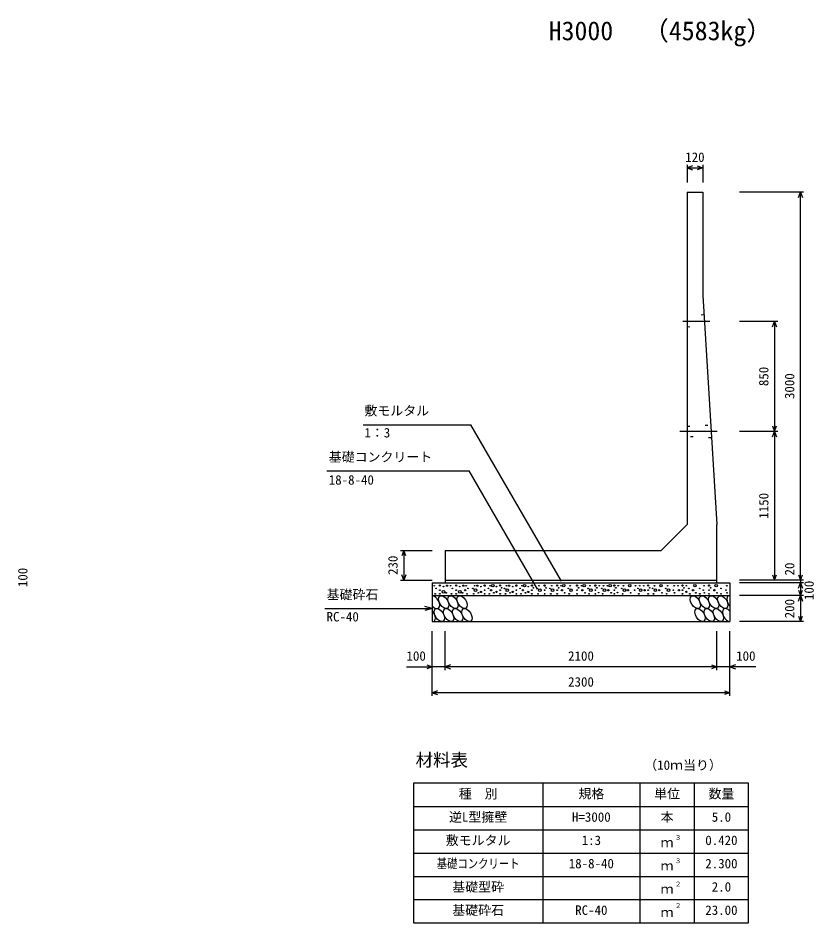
# Model space of a CAD drawing. Units: millimetres, scale not verified. Extents: x -67200 to 67200, y -23760 to 23760.
# Drawn here: x 33238 to 39386, y -7933 to -937 of the extents above; entities that cross this region are included whole.
import ezdxf
from ezdxf.enums import TextEntityAlignment as Align

# ---------------------------------------------------------------- set-up
doc = ezdxf.new("R2010")
doc.units = ezdxf.units.MM
doc.header["$LTSCALE"] = 80
doc.linetypes.add('CHAIN1', pattern=[8, 5, -1, 1, -1])
doc.linetypes.add('DOTTED', pattern=[1.75, 0.25, -1.5])
for name, color, linetype, lineweight in [('0-0_CENTER', 7, 'CHAIN1', 25), ('0-1_DIM', 7, 'Continuous', 25), ('0-3_HATCH', 6, 'Continuous', 25), ('0-4_HYO', 3, 'Continuous', 25), ('0-5_HYO2', 4, 'Continuous', 25), ('0-6_OUTLINE', 1, 'Continuous', 25), ('0-7_OUTLINE2', 4, 'DOTTED', 25), ('0-8_TXT', 7, 'Continuous', 25)]:
    doc.layers.add(name, color=color, linetype=linetype, lineweight=lineweight)
doc.styles.add('ＭＳ ゴシック', font='')
doc.styles.get('ＭＳ ゴシック').set_extended_font_data('MS Gothic')

msp = doc.modelspace()

# ---------------------------------------------------------------- linework, layer by layer
at = {"layer": '0-0_CENTER'}
for p, q in [((38582.74, -3282.56), (38374.29, -3282.56)), ((38638.78, -4132.56), (38350.9, -4132.56))]:
    msp.add_line(p, q, dxfattribs=at)
at = {"layer": '0-1_DIM'}
for p, q in [((38407, -2070.67), (38407, -2207.56)), ((38407, -2095.67), (38527, -2095.67)), ((38527, -2070.67), (38527, -2207.56)), ((39307, -2282.56), (38812, -2282.56)), ((39282, -5282.56), (39282, -2282.56)), ((39107, -3282.56), (38812, -3282.56)), ((39082, -3282.56), (39082, -4132.56)), ((35903.9, -4081.16), (36736.32, -4081.16)), ((37435.03, -5291.36), (36736.32, -4081.16)), ((39107, -4132.56), (38812, -4132.56)), ((39082, -4132.56), (39082, -5282.56)), ((35622.29, -4438.67), (36721.84, -4438.67)), ((37249.89, -5353.28), (36721.84, -4438.67)), ((36192, -5052.56), (36437, -5052.56)), ((36217, -5052.56), (36217, -5282.56)), ((36192, -5282.56), (36437, -5282.56)), ((39307, -5282.56), (38812, -5282.56)), ((39307, -5302.56), (38812, -5302.56)), ((39282, -5282.56), (39282, -5302.56)), ((39282, -5302.56), (39282, -5402.56)), ((39307, -5402.56), (38812, -5402.56)), ((39282, -5402.56), (39282, -5602.56)), ((36437, -5502.56), (36379.04, -5487.04)), ((39307, -5602.56), (38812, -5602.56)), ((36437, -6177.56), (36437, -5677.56)), ((36537, -5977.56), (36537, -5677.56)), ((38637, -5977.56), (38637, -5677.56)), ((38637, -5977.56), (38637, -5677.56)), ((38737, -6177.56), (38737, -5677.56)), ((36237.46, -5952.56), (36437, -5952.56)), ((36537, -5952.56), (36437, -5952.56)), ((38637, -5952.56), (36537, -5952.56)), ((38737, -5952.56), (38637, -5952.56)), ((38936.54, -5952.56), (38737, -5952.56)), ((38737, -6152.56), (36437, -6152.56))]:
    msp.add_line(p, q, dxfattribs=at)
for points in [[(38449.29, -2080.28), (38407, -2095.67), (38449.29, -2111.06)], [(38484.71, -2080.28), (38527, -2095.67), (38484.71, -2111.06)], [(39266.61, -2324.85), (39282, -2282.56), (39297.39, -2324.85)], [(39066.61, -3324.85), (39082, -3282.56), (39097.39, -3324.85)], [(39066.61, -4090.28), (39082, -4132.56), (39097.39, -4090.28)], [(39066.61, -4174.85), (39082, -4132.56), (39097.39, -4174.85)], [(36232.39, -5094.85), (36217, -5052.56), (36201.61, -5094.85)], [(36232.39, -5240.28), (36217, -5282.56), (36201.61, -5240.28)], [(39066.61, -5240.28), (39082, -5282.56), (39097.39, -5240.28)], [(39266.61, -5240.28), (39282, -5282.56), (39297.39, -5240.28)], [(39266.61, -5344.85), (39282, -5302.56), (39297.39, -5344.85)], [(39266.61, -5360.28), (39282, -5402.56), (39297.39, -5360.28)], [(39266.61, -5444.85), (39282, -5402.56), (39297.39, -5444.85)], [(35606.68, -5502.56), (36437, -5502.56), (36379.04, -5518.09)], [(39266.61, -5560.28), (39282, -5602.56), (39297.39, -5560.28)], [(36394.71, -5937.17), (36437, -5952.56), (36394.71, -5967.96)], [(36579.29, -5937.17), (36537, -5952.56), (36579.29, -5967.96)], [(38594.71, -5937.17), (38637, -5952.56), (38594.71, -5967.96)], [(38779.29, -5937.17), (38737, -5952.56), (38779.29, -5967.96)], [(36479.29, -6137.17), (36437, -6152.56), (36479.29, -6167.96)], [(38694.71, -6137.17), (38737, -6152.56), (38694.71, -6167.96)]]:
    msp.add_lwpolyline(points, dxfattribs=at)
at = {"layer": '0-3_HATCH'}
for centre, radius in [((36905.96, -5325.39), 10), ((37151.18, -5325.39), 10), ((37453.42, -5325.39), 10), ((37611.08, -5325.39), 10), ((37812.71, -5325.39), 10), ((37963.34, -5325.39), 10), ((38204.99, -5325.39), 10), ((38467.04, -5325.39), 10), ((38631.05, -5325.39), 10), ((36452.97, -5325.39), 2.5), ((36459.98, -5388.42), 2.5), ((36466.99, -5346.4), 2.5), ((36495.86, -5324.51), 5), ((36495.86, -5360.4), 2.5), ((36495.86, -5388.42), 2.5), ((36523.9, -5373.54), 10), ((36523.9, -5332.39), 2.5), ((36544.93, -5380.54), 2.5), ((36551.94, -5325.39), 5), ((36579.07, -5325.39), 2.5), ((36586.08, -5388.42), 2.5), ((36593.09, -5346.4), 2.5), ((36621.97, -5324.51), 5), ((36621.97, -5360.4), 2.5), ((36621.97, -5388.42), 2.5), ((36650.01, -5373.54), 10), ((36650.01, -5332.39), 2.5), ((36671.03, -5380.54), 2.5), ((36678.04, -5325.39), 5), ((36692.06, -5360.4), 5), ((36699.07, -5325.39), 2.5), ((36706.08, -5388.42), 2.5), ((36713.09, -5346.4), 2.5), ((36750.91, -5346.4), 2.5), ((36757.92, -5388.42), 2.5), ((36771.94, -5360.4), 10), ((36764.93, -5325.39), 2.5), ((36785.96, -5325.39), 5), ((36792.97, -5380.54), 2.5), ((36813.99, -5373.54), 5), ((36813.99, -5332.39), 2.5), ((36842.03, -5324.51), 5), ((36842.03, -5360.4), 2.5), ((36842.03, -5388.42), 2.5), ((36870.91, -5346.4), 2.5), ((36877.92, -5388.42), 2.5), ((36884.93, -5325.39), 2.5), ((36891.94, -5360.4), 5), ((36912.97, -5380.54), 2.5), ((36933.99, -5373.54), 5), ((36933.99, -5332.39), 2.5), ((36962.03, -5324.51), 5), ((36962.03, -5360.4), 2.5), ((36962.03, -5388.42), 2.5), ((36973.37, -5342.08), 2.5), ((36996.13, -5346.4), 2.5), ((37003.14, -5388.42), 2.5), ((37017.16, -5360.4), 10), ((37010.15, -5325.39), 2.5), ((37031.18, -5325.39), 5), ((37038.19, -5380.54), 2.5), ((37059.22, -5373.54), 5), ((37059.22, -5332.39), 2.5), ((37087.26, -5324.51), 5), ((37087.26, -5360.4), 2.5), ((37087.26, -5388.42), 2.5), ((37116.13, -5346.4), 2.5), ((37123.14, -5388.42), 2.5), ((37130.15, -5325.39), 2.5), ((37137.16, -5360.4), 5), ((37158.19, -5380.54), 2.5), ((37179.22, -5373.54), 5), ((37179.22, -5332.39), 2.5), ((37207.26, -5324.51), 5), ((37207.26, -5360.4), 2.5), ((37207.26, -5388.42), 2.5), ((37218.6, -5342.08), 2.5), ((37248.06, -5346.4), 2.5), ((37255.07, -5388.42), 2.5), ((37269.09, -5360.4), 10), ((37262.08, -5325.39), 2.5), ((37305.7, -5324.51), 5), ((37305.7, -5360.4), 2.5), ((37305.7, -5388.42), 2.5), ((37317.04, -5342.08), 2.5), ((37346.5, -5346.4), 2.5), ((37353.51, -5388.42), 2.5), ((37367.53, -5360.4), 10), ((37360.51, -5325.39), 2.5), ((37402.69, -5324.51), 5), ((37402.69, -5360.4), 2.5), ((37402.69, -5388.42), 2.5), ((37414.03, -5342.08), 2.5), ((37432.39, -5325.39), 2.5), ((37439.4, -5360.4), 5), ((37460.43, -5380.54), 2.5), ((37488.77, -5346.4), 2.5), ((37495.78, -5388.42), 2.5), ((37509.8, -5360.4), 10), ((37502.79, -5325.39), 2.5), ((37556.08, -5324.51), 5), ((37556.08, -5360.4), 2.5), ((37556.08, -5388.42), 2.5), ((37567.42, -5342.08), 2.5), ((37590.05, -5325.39), 2.5), ((37597.06, -5360.4), 5), ((37618.09, -5380.54), 2.5), ((37641.74, -5346.4), 2.5), ((37648.75, -5388.42), 2.5), ((37662.77, -5360.4), 10), ((37655.76, -5325.39), 2.5), ((37697.94, -5324.51), 5), ((37697.94, -5360.4), 2.5), ((37697.94, -5388.42), 2.5), ((37709.28, -5342.08), 2.5), ((37722.59, -5378.76), 2.5), ((37727.63, -5325.39), 2.5), ((37746.87, -5346.4), 2.5), ((37753.88, -5388.42), 2.5), ((37767.9, -5360.4), 10), ((37760.89, -5325.39), 2.5), ((37791.67, -5325.39), 2.5), ((37798.69, -5360.4), 5), ((37819.71, -5380.54), 2.5), ((37844.47, -5324.51), 5), ((37844.47, -5360.4), 2.5), ((37844.47, -5388.42), 2.5), ((37855.81, -5342.08), 2.5), ((37869.13, -5378.76), 2.5), ((37874.17, -5325.39), 2.5), ((37901.16, -5346.4), 2.5), ((37908.17, -5388.42), 2.5), ((37922.19, -5360.4), 10), ((37915.18, -5325.39), 2.5), ((37949.32, -5360.4), 5), ((37970.35, -5380.54), 2.5), ((38000.99, -5360.4), 2.5), ((38007.43, -5325.39), 2.5), ((38026.66, -5346.4), 2.5), ((38033.67, -5388.42), 2.5), ((38047.69, -5360.4), 10), ((38040.68, -5325.39), 2.5), ((38071.47, -5325.39), 2.5), ((38078.48, -5360.4), 5), ((38105.87, -5324.51), 5), ((38105.87, -5360.4), 2.5), ((38105.87, -5388.42), 2.5), ((38117.21, -5342.08), 2.5), ((38140.33, -5346.4), 2.5), ((38147.34, -5388.42), 2.5), ((38161.36, -5360.4), 10), ((38154.35, -5325.39), 2.5), ((38190.97, -5360.4), 5), ((38211.99, -5380.54), 2.5), ((38241.61, -5346.4), 2.5), ((38248.62, -5388.42), 2.5), ((38262.64, -5360.4), 10), ((38255.62, -5325.39), 2.5), ((38300.66, -5360.4), 2.5), ((38307.09, -5325.39), 2.5), ((38309, -5380.54), 2.5), ((38336.46, -5325.39), 2.5), ((38343.48, -5360.4), 5), ((38370.87, -5324.51), 5), ((38370.87, -5360.4), 2.5), ((38370.87, -5388.42), 2.5), ((38382.21, -5342.08), 2.5), ((38401.35, -5372.69), 5), ((38401.18, -5325.39), 2.5), ((38420.39, -5346.4), 2.5), ((38427.4, -5388.42), 2.5), ((38453.02, -5360.4), 5), ((38474.05, -5380.54), 2.5), ((38503.66, -5346.4), 2.5), ((38505.13, -5388.42), 2.5), ((38531.3, -5360.4), 2.5), ((38537.73, -5325.39), 2.5), ((38539.64, -5380.54), 2.5), ((38576.51, -5324.51), 5), ((38576.51, -5360.4), 2.5), ((38576.51, -5388.42), 2.5), ((38587.85, -5342.08), 2.5), ((38617.03, -5360.4), 5), ((38638.06, -5380.54), 2.5), ((38667.67, -5346.4), 2.5), ((38669.14, -5388.42), 2.5), ((38707.18, -5360.4), 2.5), ((38713.62, -5325.39), 2.5), ((38715.53, -5380.54), 2.5)]:
    msp.add_circle(centre, radius, dxfattribs=at)
for centre, start_param, end_param in [((36455.48, -5452.58), 1.8420047, 5.9474138), ((38753.49, -5452.58), 5.8918262, 8.1807776), ((36421.72, -5552.56), 2.7173119, 5.0721066), ((38719.73, -5552.56), 5.0173796, 9.0552242)]:
    msp.add_ellipse(centre, major_axis=(-29.09, 47.08), ratio=0.5792, start_param=start_param, end_param=end_param, dxfattribs=at)
for centre in [(36526.42, -5452.58), (36597.37, -5452.58), (36668.31, -5452.58), (38469.71, -5452.58), (38540.65, -5452.58), (38611.6, -5452.58), (38682.54, -5452.58), (36492.66, -5552.56), (36563.61, -5552.56), (36634.55, -5552.56), (36705.5, -5552.56), (38506.89, -5552.56), (38577.84, -5552.56), (38648.78, -5552.56)]:
    msp.add_ellipse(centre, major_axis=(-29.09, 47.08), ratio=0.5792, dxfattribs=at)
at = {"layer": '0-4_HYO'}
for p, q in [((37292, -6852.56), (37292, -7932.56)), ((38042, -6852.56), (38042, -7932.56)), ((38462, -6852.56), (38462, -7932.56)), ((36292, -7032.56), (38882, -7032.56))]:
    msp.add_line(p, q, dxfattribs=at)
msp.add_lwpolyline([(36292, -7932.56), (38882, -7932.56), (38882, -6852.56), (36292, -6852.56)], close=True, dxfattribs=at)
at = {"layer": '0-5_HYO2'}
for p, q in [((36292, -7212.56), (38882, -7212.56)), ((36292, -7392.56), (38882, -7392.56)), ((36292, -7572.56), (38882, -7572.56)), ((36292, -7752.56), (38882, -7752.56))]:
    msp.add_line(p, q, dxfattribs=at)
at = {"layer": '0-6_OUTLINE'}
for p, q in [((38407, -2282.56), (38407, -4852.56)), ((38527, -3082.56), (38637, -4852.56)), ((38407, -4852.56), (38207, -5052.56)), ((38637, -5302.56), (38637, -4852.56)), ((36537, -5052.56), (38207, -5052.56)), ((36537, -5052.56), (36537, -5302.56)), ((36437, -5302.56), (36437, -5602.56)), ((36537, -5282.56), (38637, -5282.56)), ((36437, -5402.56), (38737, -5402.56)), ((36437, -5602.56), (38737, -5602.56))]:
    msp.add_line(p, q, dxfattribs=at)
for points in [[(38407, -2282.56), (38527, -2282.56), (38527, -3082.56)], [(36437, -5302.56), (38737, -5302.56), (38737, -5602.56)]]:
    msp.add_lwpolyline(points, dxfattribs=at)
at = {"layer": '0-7_OUTLINE2'}
for p, q in [((38536.32, -3232.56), (38407, -3242.56)), ((38407, -3322.56), (38542.54, -3332.56)), ((38407, -4092.56), (38586.04, -4082.56)), ((38592.25, -4182.56), (38407, -4172.56))]:
    msp.add_line(p, q, dxfattribs=at)

# ---------------------------------------------------------------- texts
at = {"layer": '0-1_DIM', "style": 'ＭＳ ゴシック'}
for s, p in [('120', (38392, -2070.67)), ('敷モルタル', (35913.26, -4031.16)), ('1：3', (35913.26, -4201.27)), ('基礎コンクリート', (35637.67, -4388.67)), ('18-8-40', (35637.67, -4566.3)), ('基礎砕石', (35621.01, -5452.56)), ('RC-40', (35621.01, -5623.94)), ('100', (36238.36, -5927.56)), ('2100', (37487, -5927.56)), ('100', (38785.64, -5927.56)), ('2300', (37487, -6127.56))]:
    msp.add_text(s, height=73.31, dxfattribs=at).set_placement(p, align=Align.BOTTOM_LEFT)
for s, p in [('850', (39057, -3782.56)), ('3000', (39257, -3882.56)), ('1150', (39057, -4807.56)), ('230', (36192, -5242.56)), ('20', (39257, -5246.6)), ('100', (33332, -5336.59)), ('100', (39407, -5436.59)), ('200', (39257, -5577.56))]:
    msp.add_text(s, height=73.31, rotation=90, dxfattribs=at).set_placement(p, align=Align.BOTTOM_LEFT)
at = {"layer": '0-8_TXT', "style": 'ＭＳ ゴシック'}
for s, height, p in [('H3000', 146.6, (37337, -1152.32)), ('（4583kg）', 146.6, (38065.62, -1152.32)), ('材料表', 98.97, (36308.67, -6752.56)), ('（10ｍ当り）', 73.31, (38075.33, -6770.9)), ('種\u3000別', 73.31, (36642, -6992.56)), ('規格', 73.31, (37567, -6992.56)), ('単位', 73.31, (38152, -6992.56)), ('数量', 73.31, (38572, -6992.56)), ('逆L型擁壁', 73.31, (36567, -7172.56)), ('H=3000', 73.31, (37517, -7172.56)), ('本', 73.31, (38202, -7172.56)), ('5.0', 73.31, (38597, -7172.56)), ('敷モルタル', 73.31, (36542, -7352.56)), ('1:3', 73.31, (37592, -7352.56)), ('３', 36.66, (38311.24, -7301.95)), ('0.420', 73.31, (38547, -7352.56)), ('ｍ', 73.31, (38202, -7369.23)), ('18-8-40', 73.31, (37492, -7532.56)), ('ｍ', 73.31, (38202, -7549.23)), ('３', 36.66, (38311.24, -7481.95)), ('2.300', 73.31, (38547, -7532.56)), ('基礎型砕', 73.31, (36592, -7712.56)), ('２', 36.66, (38311.24, -7661.95)), ('2.0', 73.31, (38597, -7712.56)), ('ｍ', 73.31, (38202, -7729.23)), ('基礎砕石', 73.31, (36592, -7892.56)), ('RC-40', 73.31, (37542, -7892.56)), ('ｍ', 73.31, (38202, -7909.23)), ('２', 36.66, (38311.24, -7828.62)), ('23.00', 73.31, (38547, -7892.56))]:
    msp.add_text(s, height=height, dxfattribs=at).set_placement(p, align=Align.BOTTOM_LEFT)
at = {"layer": '0-8_TXT', "style": 'ＭＳ ゴシック', "width": 0.8}
msp.add_text('基礎コンクリート', height=73.31, dxfattribs=at).set_placement((36472, -7532.56), align=Align.BOTTOM_LEFT)

doc.saveas('drawing.dxf')
